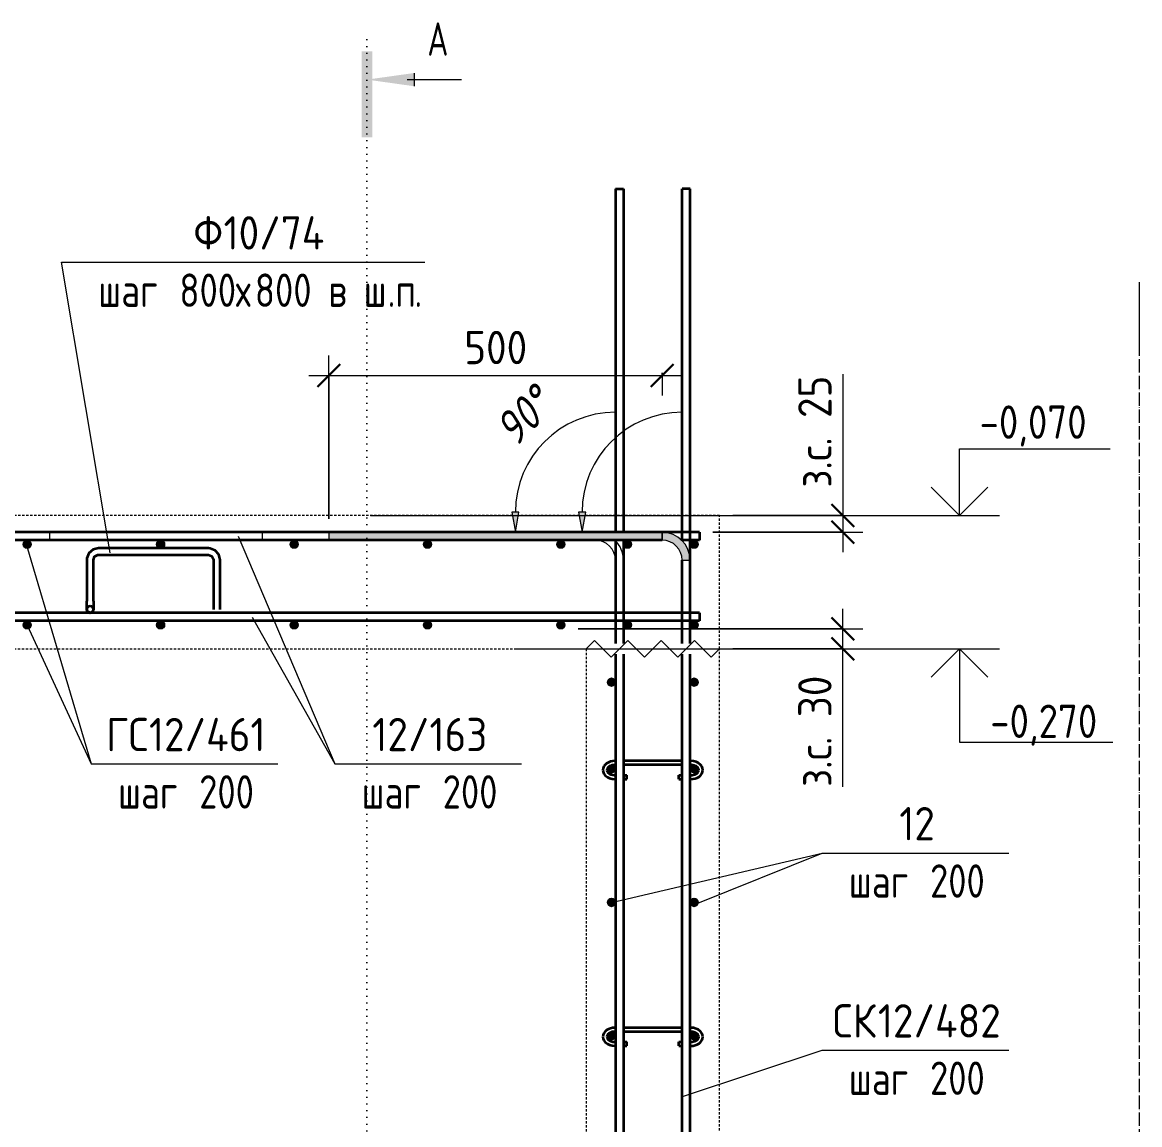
# Model space of a CAD drawing. Header units: millimetres. Extents: x 28954 to 49618, y -2651 to 78735.
# Drawn here: x 43951 to 45626, y -983 to 670 of the extents above; entities that cross this region are included whole.
import ezdxf

# ---------------------------------------------------------------- set-up
doc = ezdxf.new("R2010")
doc.units = ezdxf.units.MM
for name, pattern in [('01 Штриховая _4 мм_', [6, 3.5, -2.5]), ('02 Штрихпунктирная _20 мм_', [25, 20, -2.5, 0, -2.5]), ('04 Пунктир 10мм', [10, 0, -10])]:
    doc.linetypes.add(name, pattern=pattern)
for name, color, linetype, lineweight in [('AA_Dim', 7, 'Continuous', 9), ('AA_Dim-20', 7, 'Continuous', 9), ('AA_Oformlenie', 7, 'Continuous', 9), ('AA_Razrez', 7, 'Continuous', 9), ('AA_Vinoska', 7, 'Continuous', 9), ('AA_Visotnaya otmetka', 7, 'Continuous', 9), ('KR_Armatura', 7, 'Continuous', 20), ('KR_Armatura_Tonkie', 7, 'Continuous', 20), ('Оси', 7, 'Continuous', 9)]:
    doc.layers.add(name, color=color, linetype=linetype, lineweight=lineweight)
doc.layers.add('AF_Perekritie_Опалубка', color=7, linetype='Continuous', lineweight=60, true_color=0x006a35)
doc.layers.add('AF_Stena_Опалубка', color=7, linetype='Continuous', lineweight=20, true_color=0x0063c6)
doc.styles.add('ISOCPEUR', font='isocpeur.TTF', dxfattribs={"width": 0.7, "height": 50})
doc.styles.add('ISOCPEUR_1', font='isocpeur.TTF', dxfattribs={"width": 0.9, "height": 50})
doc.styles.add('ISOCPEUR_2', font='isocpeur.TTF', dxfattribs={"width": 0.8, "height": 50})
doc.styles.add('ISOCPEUR_4', font='isocpeur.TTF', dxfattribs={"width": 0.85, "height": 50})
doc.styles.add('ISOCPEUR_I', font='isocpeui.ttf', dxfattribs={"width": 0.85, "height": 50})
doc.dimstyles.new('00_Точн_3_знака__прозр_', dxfattribs={"dimscale": 304.8, "dimtxt": 50.137748, "dimasz": 0.111549, "dimexe": 0.098425, "dimexo": 0.065617, "dimgap": 0.006562, "dimtad": 1, "dimdec": 3, "dimrnd": 0.001, "dimdsep": 46, "dimtxsty": 'ISOCPEUR_1', "dimblk1": 'OBLIQUE', "dimblk2": 'OBLIQUE', "dimsah": 1, "dimcen": 0.09, "dimdle": 0.098425, "dimazin": 0, "dimtfac": 1, "dimtdec": 4, "dimtix": 1, "dimtmove": 0, "dimatfit": 3, "dimfxl": 1, "dimtvp": 1, "dimtolj": 1, "dimtzin": 0, "dimlwd": 18, "dimlwe": 18, "dimarcsym": 2})
doc.dimstyles.new('00_Точн_3_знака__прозр__1', dxfattribs={"dimscale": 304.8, "dimtxt": 50.137748, "dimasz": 0.111549, "dimexe": 0.098425, "dimexo": 0.065617, "dimgap": 0.006562, "dimtad": 1, "dimdec": 3, "dimrnd": 0.001, "dimdsep": 46, "dimtxsty": 'ISOCPEUR_1', "dimblk1": 'OBLIQUE', "dimblk2": 'OBLIQUE', "dimsah": 1, "dimcen": 0.09, "dimdle": 0.098425, "dimazin": 0, "dimtfac": 1, "dimtdec": 4, "dimtix": 1, "dimtmove": 1, "dimatfit": 3, "dimfxl": 1, "dimtvp": 1, "dimtolj": 1, "dimtzin": 0, "dimlwd": 18, "dimlwe": 18, "dimarcsym": 2})

# ---------------------------------------------------------------- blocks, each defined once
blk = doc.blocks.new('261_Лягушка _НесАрм_РабПлоск_ - 10 А240-3789873-Б-Б Арм')
at = {"layer": 'KR_Armatura', "lineweight": 35}
for start, end in [(90, 270), (270, 90)]:
    blk.add_arc((77081.1, -211), 5, start, end, dxfattribs=at)
at = {"layer": 'KR_Armatura_Tonkie', "lineweight": 35}
for p, q in [((77258.6, -119), (77093.6, -119)), ((77093.6, -129), (77258.6, -129)), ((77076.1, -136.5), (77076.1, -198.5)), ((77086.1, -198.5), (77086.1, -136.5)), ((77266.1, -136.5), (77266.1, -198.5)), ((77276.1, -198.5), (77276.1, -136.5))]:
    blk.add_line(p, q, dxfattribs=at)
at = {"layer": 'KR_Armatura_Tonkie', "lineweight": 35, "flags": 128}
for points in [[(77093.6, -119), (77085.6, -120.9), (77079.3, -126.3), (77076.2, -134), (77076.1, -136.5)], [(77086.1, -136.5), (77088, -131.5), (77092.7, -129.1), (77093.6, -129)], [(77276.1, -136.5), (77274.1, -128.5), (77268.7, -122.3), (77261.1, -119.2), (77258.6, -119)], [(77258.6, -129), (77263.5, -130.9), (77266, -135.6), (77266.1, -136.5)], [(77076.1, -211), (77076.1, -209.1), (77076.1, -203.9), (77076.1, -198.5)], [(77086.1, -198.5), (77086.1, -205.2), (77086.1, -209.8), (77086.1, -211)], [(77266.1, -198.5), (77266.1, -205.2), (77266.1, -209.8), (77266.1, -211)], [(77276.1, -211), (77276.1, -209.1), (77276.1, -203.9), (77276.1, -198.5)], [(77081.1, -216), (77077.2, -214.1), (77076.1, -211)], [(77086.1, -211), (77084.2, -214.9), (77081.1, -216)]]:
    blk.add_lwpolyline(points, dxfattribs=at)
blk = doc.blocks.new('079_Обозначение загиба стержня _ЭлУзла_ - Сплошные линии-3773023-Б-Б Арм')
at = {"layer": 'AA_Oformlenie'}
blk.add_hatch(color=256, dxfattribs=at).paths.add_polyline_path([(76641, -95), (76646.3, -65), (76635.7, -65)])
for p, q in [((76646.3, -65), (76635.7, -65)), ((76635.7, -65), (76641, -95)), ((76641, -95), (76646.3, -65)), ((77021, -95), (76521, -95)), ((77021, -107), (77021, -95)), ((76521, -107), (77021, -107))]:
    blk.add_line(p, q, dxfattribs=at)
for centre, radius, start, end in [((76491, -65), 150, 0.0049, 90), ((76521, -137), 42, 134.2549, 180), ((76521, -137), 30, 90, 180)]:
    blk.add_arc(centre, radius, start, end, dxfattribs=at)
blk = doc.blocks.new('079_Обозначение загиба стержня _ЭлУзла_ - Сплошные линии-3772940-Б-Б Арм')
at = {"layer": 'AA_Oformlenie'}
blk.add_hatch(color=256, dxfattribs=at).paths.add_polyline_path([(77719, -95), (77724.3, -65), (77713.7, -65)])
for p, q in [((77713.7, -65), (77719, -95)), ((77724.3, -65), (77713.7, -65)), ((77719, -95), (77724.3, -65)), ((77839, -95), (77339, -95)), ((77339, -95), (77339, -107)), ((77339, -107), (77839, -107))]:
    blk.add_line(p, q, dxfattribs=at)
for centre, radius, start, end in [((77869, -65), 150, 90, 179.9951), ((77839, -137), 30, 360, 90), ((77839, -137), 42, 360, 45.7451)]:
    blk.add_arc(centre, radius, start, end, dxfattribs=at)
blk = doc.blocks.new('079_Обозначение загиба стержня _ЭлУзла_ - Сплошные линии-3772954-Б-Б Арм')
at = {"layer": 'AA_Oformlenie'}
for points in [[(77819, -95), (77824.3, -65), (77813.7, -65)], [(77939, -107), (77939, -95), (77439, -95), (77439, -107)], [(77981, -137), (77979.6, -126.1), (77975.4, -116), (77968.7, -107.3), (77960, -100.6), (77949.9, -96.4), (77939, -95), (77939, -107), (77946.8, -108), (77954, -111), (77960.2, -115.8), (77965, -122), (77968, -129.2), (77969, -137)]]:
    blk.add_hatch(color=256, dxfattribs=at).paths.add_polyline_path(points)
for p, q in [((77813.7, -65), (77819, -95)), ((77824.3, -65), (77813.7, -65)), ((77819, -95), (77824.3, -65)), ((77939, -95), (77439, -95)), ((77439, -95), (77439, -107)), ((77439, -95), (77439, -107)), ((77939, -95), (77439, -95)), ((77939, -95), (77939, -107)), ((77939, -107), (77939, -95)), ((77439, -107), (77939, -107)), ((77439, -107), (77939, -107)), ((77969, -137), (77981, -137))]:
    blk.add_line(p, q, dxfattribs=at)
for centre, radius, start, end in [((77969, -65), 150, 90, 179.9951), ((77939, -137), 42, 360, 90), ((77939, -137), 42, 360, 90), ((77939, -137), 30, 360, 90), ((77939, -137), 30, 360, 90)]:
    blk.add_arc(centre, radius, start, end, dxfattribs=at)
blk = doc.blocks.new('Последовательность узлов - 3мм масшт20 маскировка-904226-Б-Б Арм')
at = {"layer": 'AA_Oformlenie'}
for p, q in [((76335, -270), (76347.5, -257.5)), ((76372.5, -282.5), (76347.5, -257.5)), ((76385, -270), (76397.5, -257.5)), ((76422.5, -282.5), (76397.5, -257.5)), ((76435, -270), (76447.5, -257.5)), ((76472.5, -282.5), (76447.5, -257.5)), ((76485, -270), (76497.5, -257.5)), ((76522.5, -282.5), (76497.5, -257.5)), ((76385, -270), (76372.5, -282.5)), ((76435, -270), (76422.5, -282.5)), ((76485, -270), (76472.5, -282.5)), ((76535, -270), (76522.5, -282.5))]:
    blk.add_line(p, q, dxfattribs=at)
blk = doc.blocks.new('Разрез - Номер узла_ сзади-394133-Б-Б Арм')
at = {"layer": 'AA_Razrez'}
for points in [[(77488.3, 497.1), (77504.2, 497.1), (77504.2, 626.2), (77488.3, 626.2)], [(77567, 573.8), (77567, 593.6), (77496.4, 583.7)]]:
    blk.add_hatch(color=256, dxfattribs=at).paths.add_polyline_path(points)
for p, q in [((77567, 593.6), (77567, 573.8)), ((77556.4, 583.7), (77638.3, 583.7))]:
    blk.add_line(p, q, dxfattribs=at)
blk = doc.blocks.new('Высотные отметки - Стрелка вниз высокая-400290-Б-Б Арм')
at = {"layer": 'AA_Vinoska'}
for p, q in [((78324.9, -2000), (78444.9, -2000)), ((78384.9, -2000), (78342.5, -2042.4)), ((78384.9, -2000), (78384.9, -2140)), ((78384.9, -2000), (78427.3, -2042.4)), ((78384.9, -2140), (78614.9, -2140))]:
    blk.add_line(p, q, dxfattribs=at)
blk = doc.blocks.new('Высотные отметки - Стрелка вверх-400292-Б-Б Арм')
at = {"layer": 'AA_Vinoska'}
for p, q in [((78384.9, -1600), (78610.9, -1600)), ((78384.9, -1700), (78384.9, -1600)), ((78384.9, -1700), (78342.5, -1657.6)), ((78384.9, -1700), (78427.3, -1657.6)), ((78324.9, -1700), (78444.9, -1700))]:
    blk.add_line(p, q, dxfattribs=at)
blk = doc.blocks.new('DIMBLOCK97-Б-Б Арм')
at = {"layer": 'AA_Dim-20', "color": 30, "lineweight": 18, "true_color": 0xff8000, "transparency": 16777216}
for p, q in [((45181.1, -300), (45181.1, -210)), ((44784, -240), (45211.1, -240)), ((45181.1, -240), (44784, -240)), ((45181.1, -286.6), (45181.1, -255)), ((45016, -270), (45211.1, -270)), ((45181.1, -270), (45016, -270)), ((45181.1, -476.9), (45181.1, -286.6))]:
    blk.add_line(p, q, dxfattribs=at)
at = {"layer": 'AA_Dim-20', "color": 30, "lineweight": 30, "true_color": 0xff8000, "transparency": 16777216}
for p, q in [((45181.1, -240), (45164.1, -223)), ((45181.1, -240), (45198.1, -257)), ((45181.1, -270), (45164.1, -253)), ((45181.1, -270), (45198.1, -287))]:
    blk.add_line(p, q, dxfattribs=at)
at = {"layer": 'AA_Dim-20', "color": 0, "lineweight": 18, "transparency": 16777216, "insert": (45114, -476.9), "char_height": 50, "width": 204.335, "attachment_point": 1, "rotation": 90, "line_spacing_factor": 1.135194, "style": 'ISOCPEUR_1'}
blk.add_mtext('з.с. 30', dxfattribs=at)
blk = doc.blocks.new('_Oblique')
at = {"color": 0, "linetype": 'ByBlock', "lineweight": -2}
blk.add_line((-0.5, -0.5), (0.5, 0.5), dxfattribs=at)
blk = doc.blocks.new('DIMBLOCK98-Б-Б Арм')
at = {"layer": 'AA_Dim-20', "color": 30, "lineweight": 18, "true_color": 0xff8000, "transparency": 16777216}
for p, q in [((45181.1, 142.1), (45181.1, -48.1)), ((45181.1, -40), (45181.1, -125)), ((45181.1, -48.1), (45181.1, -82.5)), ((45016, -70), (45211.1, -70)), ((45181.1, -70), (45016, -70)), ((44986, -95), (45211.1, -95)), ((45181.1, -95), (44986, -95))]:
    blk.add_line(p, q, dxfattribs=at)
at = {"layer": 'AA_Dim-20', "color": 30, "lineweight": 30, "true_color": 0xff8000, "transparency": 16777216}
for p, q in [((45181.1, -70), (45164.1, -53)), ((45181.1, -95), (45164.1, -78)), ((45181.1, -70), (45198.1, -87)), ((45181.1, -95), (45198.1, -112))]:
    blk.add_line(p, q, dxfattribs=at)
at = {"layer": 'AA_Dim-20', "color": 0, "lineweight": 18, "transparency": 16777216, "insert": (45114, -28.1), "char_height": 50, "width": 204.335, "attachment_point": 1, "rotation": 90, "line_spacing_factor": 1.135194, "style": 'ISOCPEUR_1'}
blk.add_mtext('з.с. 25', dxfattribs=at)
blk = doc.blocks.new('DIMBLOCK100-Б-Б Арм')
at = {"layer": 'AA_Dim-20', "color": 30, "lineweight": 18, "true_color": 0xff8000, "transparency": 16777216}
for p, q in [((44410, -75), (44410, 169.9)), ((44380, 139.9), (44940, 139.9)), ((44410, 139.9), (44410, -75)), ((44910, 143.9), (44910, 109.9)), ((44910, 139.9), (44910, 143.9))]:
    blk.add_line(p, q, dxfattribs=at)
at = {"layer": 'AA_Dim-20', "color": 30, "lineweight": 30, "true_color": 0xff8000, "transparency": 16777216}
for p, q in [((44410, 139.9), (44427, 156.9)), ((44910, 139.9), (44927, 156.9)), ((44410, 139.9), (44393, 122.9)), ((44910, 139.9), (44893, 122.9))]:
    blk.add_line(p, q, dxfattribs=at)
at = {"layer": 'AA_Dim-20', "color": 0, "lineweight": 18, "transparency": 16777216, "insert": (44613.2, 207), "char_height": 50, "width": 112.384, "attachment_point": 1, "line_spacing_factor": 1.135194, "style": 'ISOCPEUR_1'}
blk.add_mtext('500', dxfattribs=at)
blk = doc.blocks.new('042_М_Арматуры - Диам длина поз _ Шаг-2260295-Б-Б Арм')
at = {"layer": 'AA_Vinoska'}
blk.add_line((78178.8, -871.7), (78458.8, -871.7), dxfattribs=at)
blk = doc.blocks.new('042_М_Арматуры - Диам длина поз _ Комментарий-2260297-Б-Б Арм')
at = {"layer": 'AA_Vinoska'}
blk.add_line((76659.7, -2319.6), (76939.7, -2319.6), dxfattribs=at)
blk = doc.blocks.new('042_М_Арматуры - Диам длина поз _ Комментарий полка 25-3827468-Б-Б Арм')
at = {"layer": 'AA_Vinoska'}
blk.add_line((77514.3, -2226.2), (78014.3, -2226.2), dxfattribs=at)

msp = doc.modelspace()

# ---------------------------------------------------------------- hatches: boundary and pattern name
at = {"layer": 'KR_Armatura'}
h = msp.add_hatch(color=256, dxfattribs=at)
edge = h.paths.add_edge_path()
edge.add_arc((43957.9786, -113), 6, 0, 360)
for points in [[(43954.9786, -118.1962), (43960.9786, -118.1962), (43963.9786, -113), (43960.9786, -107.8038), (43954.9786, -107.8038), (43951.9786, -113)], [(44154.9786, -118.1962), (44160.9786, -118.1962), (44163.9786, -113), (44160.9786, -107.8038), (44154.9786, -107.8038), (44151.9786, -113)], [(44354.9786, -118.1962), (44360.9786, -118.1962), (44363.9786, -113), (44360.9786, -107.8038), (44354.9786, -107.8038), (44351.9786, -113)], [(44554.9786, -118.1962), (44560.9786, -118.1962), (44563.9786, -113), (44560.9786, -107.8038), (44554.9786, -107.8038), (44551.9786, -113)], [(44754.9786, -118.1962), (44760.9786, -118.1962), (44763.9786, -113), (44760.9786, -107.8038), (44754.9786, -107.8038), (44751.9786, -113)], [(44854.991, -118.1962), (44860.991, -118.1962), (44863.991, -113), (44860.991, -107.8038), (44854.991, -107.8038), (44851.991, -113)], [(44954.991, -118.1962), (44960.991, -118.1962), (44963.991, -113), (44960.991, -107.8038), (44954.991, -107.8038), (44951.991, -113)], [(43954.9786, -239.1962), (43960.9786, -239.1962), (43963.9786, -234), (43960.9786, -228.8038), (43954.9786, -228.8038), (43951.9786, -234)], [(44154.9786, -239.1962), (44160.9786, -239.1962), (44163.9786, -234), (44160.9786, -228.8038), (44154.9786, -228.8038), (44151.9786, -234)], [(44354.9786, -239.1962), (44360.9786, -239.1962), (44363.9786, -234), (44360.9786, -228.8038), (44354.9786, -228.8038), (44351.9786, -234)], [(44554.9786, -239.1962), (44560.9786, -239.1962), (44563.9786, -234), (44560.9786, -228.8038), (44554.9786, -228.8038), (44551.9786, -234)], [(44754.9786, -239.1962), (44760.9786, -239.1962), (44763.9786, -234), (44760.9786, -228.8038), (44754.9786, -228.8038), (44751.9786, -234)], [(44854.991, -239.1962), (44860.991, -239.1962), (44863.991, -234), (44860.991, -228.8038), (44854.991, -228.8038), (44851.991, -234)], [(44954.991, -239.1962), (44960.991, -239.1962), (44963.991, -234), (44960.991, -228.8038), (44954.991, -228.8038), (44951.991, -234)]]:
    msp.add_hatch(color=256, dxfattribs=at).paths.add_polyline_path(points)
h = msp.add_hatch(color=256, dxfattribs=at)
edge = h.paths.add_edge_path()
edge.add_arc((44157.9786, -113), 6, 0, 360)
h = msp.add_hatch(color=256, dxfattribs=at)
edge = h.paths.add_edge_path()
edge.add_arc((44357.9786, -113), 6, 0, 360)
h = msp.add_hatch(color=256, dxfattribs=at)
edge = h.paths.add_edge_path()
edge.add_arc((44557.9786, -113), 6, 0, 360)
h = msp.add_hatch(color=256, dxfattribs=at)
edge = h.paths.add_edge_path()
edge.add_arc((44757.9786, -113), 6, 0, 360)
h = msp.add_hatch(color=256, dxfattribs=at)
edge = h.paths.add_edge_path()
edge.add_arc((44857.991, -113), 6, 0, 360)
h = msp.add_hatch(color=256, dxfattribs=at)
edge = h.paths.add_edge_path()
edge.add_arc((44957.991, -113), 6, 0, 360)
h = msp.add_hatch(color=256, dxfattribs=at)
edge = h.paths.add_edge_path()
edge.add_arc((43957.9786, -234), 6, 0, 360)
h = msp.add_hatch(color=256, dxfattribs=at)
edge = h.paths.add_edge_path()
edge.add_arc((44157.9786, -234), 6, 0, 360)
h = msp.add_hatch(color=256, dxfattribs=at)
edge = h.paths.add_edge_path()
edge.add_arc((44357.9786, -234), 6, 0, 360)
h = msp.add_hatch(color=256, dxfattribs=at)
edge = h.paths.add_edge_path()
edge.add_arc((44557.9786, -234), 6, 0, 360)
h = msp.add_hatch(color=256, dxfattribs=at)
edge = h.paths.add_edge_path()
edge.add_arc((44757.9786, -234), 6, 0, 360)
h = msp.add_hatch(color=256, dxfattribs=at)
edge = h.paths.add_edge_path()
edge.add_arc((44857.991, -234), 6, 0, 360)
h = msp.add_hatch(color=256, dxfattribs=at)
edge = h.paths.add_edge_path()
edge.add_arc((44957.991, -234), 6, 0, 360)
at = {"layer": 'KR_Armatura', "lineweight": 9}
h = msp.add_hatch(color=256, dxfattribs=at)
edge = h.paths.add_edge_path()
edge.add_arc((44833.991, -320), 6, 0, 360)
for points in [[(44833.991, -326), (44839.1872, -323), (44839.1872, -317), (44833.991, -314), (44828.7948, -317), (44828.7948, -323)], [(44957.991, -326), (44963.1872, -323), (44963.1872, -317), (44957.991, -314), (44952.7948, -317), (44952.7948, -323)], [(44833.991, -456), (44839.1872, -453), (44839.1872, -447), (44833.991, -444), (44828.7948, -447), (44828.7948, -453)], [(44957.991, -456), (44963.1872, -453), (44963.1872, -447), (44957.991, -444), (44952.7948, -447), (44952.7948, -453)], [(44833.991, -656), (44839.1872, -653), (44839.1872, -647), (44833.991, -644), (44828.7948, -647), (44828.7948, -653)], [(44957.991, -656), (44963.1872, -653), (44963.1872, -647), (44957.991, -644), (44952.7948, -647), (44952.7948, -653)], [(44833.991, -856), (44839.1872, -853), (44839.1872, -847), (44833.991, -844), (44828.7948, -847), (44828.7948, -853)], [(44957.991, -856), (44963.1872, -853), (44963.1872, -847), (44957.991, -844), (44952.7948, -847), (44952.7948, -853)]]:
    msp.add_hatch(color=256, dxfattribs=at).paths.add_polyline_path(points)
h = msp.add_hatch(color=256, dxfattribs=at)
edge = h.paths.add_edge_path()
edge.add_arc((44957.991, -320), 6, 0, 360)
h = msp.add_hatch(color=256, dxfattribs=at)
edge = h.paths.add_edge_path()
edge.add_arc((44833.991, -450), 6, 0, 360)
h = msp.add_hatch(color=256, dxfattribs=at)
edge = h.paths.add_edge_path()
edge.add_arc((44957.991, -450), 6, 0, 360)
h = msp.add_hatch(color=256, dxfattribs=at)
edge = h.paths.add_edge_path()
edge.add_arc((44833.991, -650), 6, 0, 360)
h = msp.add_hatch(color=256, dxfattribs=at)
edge = h.paths.add_edge_path()
edge.add_arc((44957.991, -650), 6, 0, 360)
h = msp.add_hatch(color=256, dxfattribs=at)
edge = h.paths.add_edge_path()
edge.add_arc((44833.991, -850), 6, 0, 360)
h = msp.add_hatch(color=256, dxfattribs=at)
edge = h.paths.add_edge_path()
edge.add_arc((44957.991, -850), 6, 0, 360)

# ---------------------------------------------------------------- linework, layer by layer
at = {"layer": 'AA_Razrez', "color": 7, "linetype": '04 Пунктир 10мм', "true_color": 0xffffff}
msp.add_line((44467.3456, 643.6944), (44467.3456, -2545.5184), dxfattribs=at)
at = {"layer": 'AA_Vinoska'}
for p, q in [((44009.1122, 309.885), (44053.9524, 309.885)), ((44082.0274, -125.7743), (44009.1122, 309.885)), ((43956.985, -114.1689), (44053.9984, -442.3812)), ((44274.1089, -101), (44419.0913, -442.3812)), ((44295.1082, -222.4203), (44419.0913, -442.3812)), ((43957.8729, -234.5898), (44053.9524, -442.3812)), ((44053.9984, -442.3812), (44053.9524, -442.3812)), ((44833.991, -650), (45149.8311, -576.0463)), ((44963.3627, -651.294), (45149.8311, -576.0463)), ((44942.2187, -940.6447), (45149.8311, -871.6867))]:
    msp.add_line(p, q, dxfattribs=at)
at = {"layer": 'AA_Visotnaya otmetka', "color": 92, "true_color": 0x00cc00}
for p, q in [((44472.7948, -70), (44915.7846, -70)), ((44915.7846, -70), (45355.8979, -70))]:
    msp.add_line(p, q, dxfattribs=at)
at = {"layer": 'AA_Visotnaya otmetka'}
for p, q in [((44692.1068, -270), (45103.4546, -270)), ((45103.4546, -270), (45355.8979, -270))]:
    msp.add_line(p, q, dxfattribs=at)
at = {"layer": 'AF_Perekritie_Опалубка', "linetype": '01 Штриховая _4 мм_', "lineweight": 20}
for p, q in [((44685.5828, -70), (43616.3992, -70)), ((44785.5828, -70), (44694.3992, -70)), ((44995.991, -70), (44794.3992, -70)), ((44995.991, -270), (44995.991, -70)), ((43505.991, -270), (44795.991, -270))]:
    msp.add_line(p, q, dxfattribs=at)
at = {"layer": 'AF_Stena_Опалубка', "linetype": '01 Штриховая _4 мм_'}
for p, q in [((44795.991, -270), (44795.991, -1700)), ((44995.991, -1700), (44995.991, -270))]:
    msp.add_line(p, q, dxfattribs=at)
at = {"layer": 'KR_Armatura'}
for p, q in [((43954.9786, -107.8038), (43951.9786, -113)), ((43951.9786, -113), (43954.9786, -118.1962)), ((43960.9786, -107.8038), (43954.9786, -107.8038)), ((43963.9786, -113), (43960.9786, -107.8038)), ((43960.9786, -118.1962), (43963.9786, -113)), ((44154.9786, -107.8038), (44151.9786, -113)), ((44151.9786, -113), (44154.9786, -118.1962)), ((44160.9786, -107.8038), (44154.9786, -107.8038)), ((44163.9786, -113), (44160.9786, -107.8038)), ((44160.9786, -118.1962), (44163.9786, -113)), ((44354.9786, -107.8038), (44351.9786, -113)), ((44351.9786, -113), (44354.9786, -118.1962)), ((44360.9786, -107.8038), (44354.9786, -107.8038)), ((44363.9786, -113), (44360.9786, -107.8038)), ((44360.9786, -118.1962), (44363.9786, -113)), ((44554.9786, -107.8038), (44551.9786, -113)), ((44551.9786, -113), (44554.9786, -118.1962)), ((44560.9786, -107.8038), (44554.9786, -107.8038)), ((44563.9786, -113), (44560.9786, -107.8038)), ((44560.9786, -118.1962), (44563.9786, -113)), ((44754.9786, -107.8038), (44751.9786, -113)), ((44751.9786, -113), (44754.9786, -118.1962)), ((44760.9786, -107.8038), (44754.9786, -107.8038)), ((44763.9786, -113), (44760.9786, -107.8038)), ((44760.9786, -118.1962), (44763.9786, -113)), ((44854.991, -107.8038), (44851.991, -113)), ((44851.991, -113), (44854.991, -118.1962)), ((44860.991, -107.8038), (44854.991, -107.8038)), ((44863.991, -113), (44860.991, -107.8038)), ((44860.991, -118.1962), (44863.991, -113)), ((44954.991, -107.8038), (44951.991, -113)), ((44951.991, -113), (44954.991, -118.1962)), ((44960.991, -107.8038), (44954.991, -107.8038)), ((44963.991, -113), (44960.991, -107.8038)), ((44960.991, -118.1962), (44963.991, -113)), ((43954.9786, -118.1962), (43960.9786, -118.1962)), ((44154.9786, -118.1962), (44160.9786, -118.1962)), ((44354.9786, -118.1962), (44360.9786, -118.1962)), ((44554.9786, -118.1962), (44560.9786, -118.1962)), ((44754.9786, -118.1962), (44760.9786, -118.1962)), ((44854.991, -118.1962), (44860.991, -118.1962)), ((44954.991, -118.1962), (44960.991, -118.1962)), ((43954.9786, -228.8038), (43951.9786, -234)), ((43951.9786, -234), (43954.9786, -239.1962)), ((43960.9786, -228.8038), (43954.9786, -228.8038)), ((43963.9786, -234), (43960.9786, -228.8038)), ((43960.9786, -239.1962), (43963.9786, -234)), ((44154.9786, -228.8038), (44151.9786, -234)), ((44151.9786, -234), (44154.9786, -239.1962)), ((44160.9786, -228.8038), (44154.9786, -228.8038)), ((44163.9786, -234), (44160.9786, -228.8038)), ((44160.9786, -239.1962), (44163.9786, -234)), ((44354.9786, -228.8038), (44351.9786, -234)), ((44351.9786, -234), (44354.9786, -239.1962)), ((44360.9786, -228.8038), (44354.9786, -228.8038)), ((44363.9786, -234), (44360.9786, -228.8038)), ((44360.9786, -239.1962), (44363.9786, -234)), ((44554.9786, -228.8038), (44551.9786, -234)), ((44551.9786, -234), (44554.9786, -239.1962)), ((44560.9786, -228.8038), (44554.9786, -228.8038)), ((44563.9786, -234), (44560.9786, -228.8038)), ((44560.9786, -239.1962), (44563.9786, -234)), ((44754.9786, -228.8038), (44751.9786, -234)), ((44751.9786, -234), (44754.9786, -239.1962)), ((44760.9786, -228.8038), (44754.9786, -228.8038)), ((44763.9786, -234), (44760.9786, -228.8038)), ((44760.9786, -239.1962), (44763.9786, -234)), ((44854.991, -228.8038), (44851.991, -234)), ((44851.991, -234), (44854.991, -239.1962)), ((44860.991, -228.8038), (44854.991, -228.8038)), ((44863.991, -234), (44860.991, -228.8038)), ((44860.991, -239.1962), (44863.991, -234)), ((44954.991, -228.8038), (44951.991, -234)), ((44951.991, -234), (44954.991, -239.1962)), ((44960.991, -228.8038), (44954.991, -228.8038)), ((44963.991, -234), (44960.991, -228.8038)), ((44960.991, -239.1962), (44963.991, -234)), ((43954.9786, -239.1962), (43960.9786, -239.1962)), ((44154.9786, -239.1962), (44160.9786, -239.1962)), ((44354.9786, -239.1962), (44360.9786, -239.1962)), ((44554.9786, -239.1962), (44560.9786, -239.1962)), ((44754.9786, -239.1962), (44760.9786, -239.1962)), ((44854.991, -239.1962), (44860.991, -239.1962)), ((44954.991, -239.1962), (44960.991, -239.1962))]:
    msp.add_line(p, q, dxfattribs=at)
at = {"layer": 'KR_Armatura', "lineweight": 9}
for p, q in [((44833.991, -314), (44828.7948, -317)), ((44828.7948, -317), (44828.7948, -323)), ((44839.1872, -317), (44833.991, -314)), ((44839.1872, -323), (44839.1872, -317)), ((44957.991, -314), (44952.7948, -317)), ((44952.7948, -317), (44952.7948, -323)), ((44963.1872, -317), (44957.991, -314)), ((44963.1872, -323), (44963.1872, -317)), ((44828.7948, -323), (44833.991, -326)), ((44833.991, -326), (44839.1872, -323)), ((44952.7948, -323), (44957.991, -326)), ((44957.991, -326), (44963.1872, -323)), ((44833.991, -444), (44828.7948, -447)), ((44828.7948, -447), (44828.7948, -453)), ((44839.1872, -447), (44833.991, -444)), ((44839.1872, -453), (44839.1872, -447)), ((44957.991, -444), (44952.7948, -447)), ((44952.7948, -447), (44952.7948, -453)), ((44963.1872, -447), (44957.991, -444)), ((44963.1872, -453), (44963.1872, -447)), ((44828.7948, -453), (44833.991, -456)), ((44833.991, -456), (44839.1872, -453)), ((44952.7948, -453), (44957.991, -456)), ((44957.991, -456), (44963.1872, -453)), ((44833.991, -644), (44828.7948, -647)), ((44828.7948, -647), (44828.7948, -653)), ((44828.7948, -653), (44833.991, -656)), ((44839.1872, -647), (44833.991, -644)), ((44833.991, -656), (44839.1872, -653)), ((44839.1872, -653), (44839.1872, -647)), ((44957.991, -644), (44952.7948, -647)), ((44952.7948, -647), (44952.7948, -653)), ((44952.7948, -653), (44957.991, -656)), ((44963.1872, -647), (44957.991, -644)), ((44957.991, -656), (44963.1872, -653)), ((44963.1872, -653), (44963.1872, -647)), ((44833.991, -844), (44828.7948, -847)), ((44828.7948, -847), (44828.7948, -853)), ((44828.7948, -853), (44833.991, -856)), ((44839.1872, -847), (44833.991, -844)), ((44833.991, -856), (44839.1872, -853)), ((44839.1872, -853), (44839.1872, -847)), ((44957.991, -844), (44952.7948, -847)), ((44952.7948, -847), (44952.7948, -853)), ((44952.7948, -853), (44957.991, -856)), ((44963.1872, -847), (44957.991, -844)), ((44957.991, -856), (44963.1872, -853)), ((44963.1872, -853), (44963.1872, -847))]:
    msp.add_line(p, q, dxfattribs=at)
at = {"layer": 'KR_Armatura'}
for centre in [(43957.9786, -113), (44157.9786, -113), (44357.9786, -113), (44557.9786, -113), (44757.9786, -113), (44857.991, -113), (44957.991, -113), (43957.9786, -234), (44157.9786, -234), (44357.9786, -234), (44557.9786, -234), (44757.9786, -234), (44857.991, -234), (44957.991, -234)]:
    msp.add_circle(centre, 6, dxfattribs=at)
at = {"layer": 'KR_Armatura', "lineweight": 9}
for centre in [(44833.991, -320), (44957.991, -320), (44833.991, -450), (44957.991, -450), (44833.991, -650), (44957.991, -650), (44833.991, -850), (44957.991, -850)]:
    msp.add_circle(centre, 6, dxfattribs=at)
at = {"layer": 'KR_Armatura_Tonkie', "lineweight": 35}
for p, q in [((44839.991, 420), (44839.991, -95)), ((44839.991, 420), (44851.991, 420)), ((44851.991, 420), (44851.991, -95)), ((44951.991, 420), (44939.991, 420)), ((44939.991, -107.6945), (44939.991, 420)), ((44951.991, -262), (44951.991, 420)), ((44965.991, -95), (43335.991, -95)), ((44965.991, -95), (44965.991, -107)), ((44909.991, -107), (43391.991, -107)), ((44839.991, -107), (44839.991, -262)), ((44851.991, -107), (44851.991, -262)), ((44965.991, -107), (44939.2965, -107)), ((44939.991, -262), (44939.991, -137)), ((44965.991, -216), (43335.991, -216)), ((44965.991, -216), (44965.991, -228)), ((44965.991, -228), (43335.991, -228)), ((44839.991, -278), (44839.991, -1692)), ((44851.991, -278), (44851.991, -1692)), ((44939.991, -1692), (44939.991, -278)), ((44951.991, -1692), (44951.991, -278)), ((44821.3913, -448.725), (44820.991, -451.6066)), ((44820.991, -451.6066), (44821.3913, -454.4882)), ((44822.5442, -446.0313), (44821.3913, -448.725)), ((44824.3385, -443.6534), (44822.5442, -446.0313)), ((44826.6523, -441.6571), (44824.3385, -443.6534)), ((44829.3759, -440.0751), (44826.6523, -441.6571)), ((44827.3562, -450.3353), (44826.991, -451.6066)), ((44826.991, -451.6066), (44827.7214, -454.1492)), ((44827.7214, -449.064), (44827.3562, -450.3353)), ((44828.6994, -447.7743), (44827.7214, -449.064)), ((44830.1164, -446.5561), (44828.6994, -447.7743)), ((44832.4075, -438.9283), (44829.3759, -440.0751)), ((44830.9809, -446.0023), (44830.1164, -446.5561)), ((44832.9807, -445.0587), (44830.9809, -446.0023)), ((44835.6468, -438.233), (44832.4075, -438.9283)), ((44835.2659, -444.39), (44832.9807, -445.0587)), ((44837.103, -444.0984), (44835.2659, -444.39)), ((44838.991, -438), (44835.6468, -438.233)), ((44838.991, -444), (44837.103, -444.0984)), ((44839.991, -438), (44838.991, -438)), ((44839.991, -444), (44838.991, -444)), ((44939.991, -438), (44851.991, -438)), ((44939.991, -444), (44851.991, -444)), ((44952.991, -438), (44951.991, -438)), ((44952.991, -444), (44951.991, -444)), ((44953.2011, -438.0009), (44952.991, -438)), ((44953.6229, -444.011), (44952.991, -444)), ((44957.1589, -438.3638), (44953.2011, -438.0009)), ((44956.1125, -444.2719), (44953.6229, -444.011)), ((44959.0013, -445.0587), (44956.1125, -444.2719)), ((44961.1226, -439.4462), (44957.1589, -438.3638)), ((44961.0011, -446.0023), (44959.0013, -445.0587)), ((44963.2826, -447.7743), (44961.0011, -446.0023)), ((44964.0127, -440.8128), (44961.1226, -439.4462)), ((44964.2606, -449.064), (44963.2826, -447.7743)), ((44967.6435, -443.6534), (44964.0127, -440.8128)), ((44964.991, -451.6066), (44964.2606, -449.064)), ((44964.6258, -452.8779), (44964.991, -451.6066)), ((44969.4378, -446.0313), (44967.6435, -443.6534)), ((44970.5907, -448.725), (44969.4378, -446.0313)), ((44970.991, -451.6066), (44970.5907, -448.725)), ((44970.5907, -454.4882), (44970.991, -451.6066)), ((44821.3913, -454.4882), (44822.5442, -457.1819)), ((44822.5442, -457.1819), (44824.3385, -459.5598)), ((44824.3385, -459.5598), (44827.9693, -462.4004)), ((44827.7214, -454.1492), (44828.6994, -455.4389)), ((44827.9693, -462.4004), (44830.8594, -463.767)), ((44828.6994, -455.4389), (44830.9809, -457.2109)), ((44830.8594, -463.767), (44834.8231, -464.8494)), ((44830.9809, -457.2109), (44832.9807, -458.1545)), ((44832.9807, -458.1545), (44835.8695, -458.9413)), ((44834.8231, -464.8494), (44838.7809, -465.2123)), ((44835.8695, -458.9413), (44838.3591, -459.2022)), ((44838.3591, -459.2022), (44838.991, -459.2132)), ((44838.7809, -465.2123), (44838.991, -465.2132)), ((44838.991, -459.2132), (44839.991, -459.2132)), ((44838.991, -465.2132), (44839.991, -465.2132)), ((44851.991, -459.2132), (44856.991, -459.2132)), ((44851.991, -465.2132), (44856.991, -465.2132)), ((44856.991, -465.2132), (44856.991, -459.2132)), ((44934.991, -459.2132), (44939.991, -459.2132)), ((44934.991, -465.2132), (44934.991, -459.2132)), ((44934.991, -465.2132), (44939.991, -465.2132)), ((44951.991, -459.2132), (44952.991, -459.2132)), ((44951.991, -465.2132), (44952.991, -465.2132)), ((44952.991, -459.2132), (44954.879, -459.1148)), ((44952.991, -465.2132), (44956.3352, -464.9802)), ((44954.879, -459.1148), (44956.7161, -458.8232)), ((44956.3352, -464.9802), (44959.5745, -464.2849)), ((44956.7161, -458.8232), (44959.0013, -458.1545)), ((44959.0013, -458.1545), (44961.0011, -457.2109)), ((44959.5745, -464.2849), (44962.6061, -463.1382)), ((44961.0011, -457.2109), (44961.8656, -456.6571)), ((44961.8656, -456.6571), (44963.2826, -455.4389)), ((44962.6061, -463.1382), (44965.3297, -461.5561)), ((44963.2826, -455.4389), (44964.2606, -454.1492)), ((44964.2606, -454.1492), (44964.6258, -452.8779)), ((44965.3297, -461.5561), (44967.6435, -459.5598)), ((44967.6435, -459.5598), (44969.4378, -457.1819)), ((44969.4378, -457.1819), (44970.5907, -454.4882)), ((44821.3913, -848.725), (44820.991, -851.6066)), ((44820.991, -851.6066), (44821.3913, -854.4882)), ((44822.5442, -846.0313), (44821.3913, -848.725)), ((44824.3385, -843.6534), (44822.5442, -846.0313)), ((44826.6523, -841.6571), (44824.3385, -843.6534)), ((44829.3759, -840.0751), (44826.6523, -841.6571)), ((44827.7214, -849.064), (44826.991, -851.6066)), ((44826.991, -851.6066), (44827.3562, -852.8779)), ((44827.3562, -852.8779), (44827.7214, -854.1492)), ((44828.6994, -847.7743), (44827.7214, -849.064)), ((44827.7214, -854.1492), (44828.6994, -855.4389)), ((44830.1164, -846.5561), (44828.6994, -847.7743)), ((44832.4075, -838.9283), (44829.3759, -840.0751)), ((44830.9809, -846.0023), (44830.1164, -846.5561)), ((44832.9807, -845.0587), (44830.9809, -846.0023)), ((44835.6468, -838.233), (44832.4075, -838.9283)), ((44835.2659, -844.39), (44832.9807, -845.0587)), ((44837.103, -844.0984), (44835.2659, -844.39)), ((44838.991, -838), (44835.6468, -838.233)), ((44838.991, -844), (44837.103, -844.0984)), ((44839.991, -838), (44838.991, -838)), ((44839.991, -844), (44838.991, -844)), ((44939.991, -838), (44851.991, -838)), ((44939.991, -844), (44851.991, -844)), ((44952.991, -838), (44951.991, -838)), ((44952.991, -844), (44951.991, -844)), ((44953.2011, -838.0009), (44952.991, -838)), ((44953.6229, -844.011), (44952.991, -844)), ((44957.1589, -838.3638), (44953.2011, -838.0009)), ((44956.1125, -844.2719), (44953.6229, -844.011)), ((44959.0013, -845.0587), (44956.1125, -844.2719)), ((44961.1226, -839.4462), (44957.1589, -838.3638)), ((44961.0011, -846.0023), (44959.0013, -845.0587)), ((44963.2826, -847.7743), (44961.0011, -846.0023)), ((44964.0127, -840.8128), (44961.1226, -839.4462)), ((44964.2606, -849.064), (44963.2826, -847.7743)), ((44963.2826, -855.4389), (44964.2606, -854.1492)), ((44967.6435, -843.6534), (44964.0127, -840.8128)), ((44964.6258, -850.3353), (44964.2606, -849.064)), ((44964.2606, -854.1492), (44964.991, -851.6066)), ((44964.991, -851.6066), (44964.6258, -850.3353)), ((44969.4378, -846.0313), (44967.6435, -843.6534)), ((44970.5907, -848.725), (44969.4378, -846.0313)), ((44970.991, -851.6066), (44970.5907, -848.725)), ((44970.5907, -854.4882), (44970.991, -851.6066)), ((44821.3913, -854.4882), (44822.5442, -857.1819)), ((44822.5442, -857.1819), (44824.3385, -859.5598)), ((44824.3385, -859.5598), (44827.9693, -862.4004)), ((44827.9693, -862.4004), (44830.8594, -863.767)), ((44828.6994, -855.4389), (44830.9809, -857.2109)), ((44830.8594, -863.767), (44834.8231, -864.8494)), ((44830.9809, -857.2109), (44832.9807, -858.1545)), ((44832.9807, -858.1545), (44835.8695, -858.9413)), ((44834.8231, -864.8494), (44838.7809, -865.2123)), ((44835.8695, -858.9413), (44838.3591, -859.2022)), ((44838.3591, -859.2022), (44838.991, -859.2132)), ((44838.7809, -865.2123), (44838.991, -865.2132)), ((44838.991, -859.2132), (44839.991, -859.2132)), ((44838.991, -865.2132), (44839.991, -865.2132)), ((44851.991, -859.2132), (44856.991, -859.2132)), ((44851.991, -865.2132), (44856.991, -865.2132)), ((44856.991, -865.2132), (44856.991, -859.2132)), ((44934.991, -859.2132), (44939.991, -859.2132)), ((44934.991, -865.2132), (44934.991, -859.2132)), ((44934.991, -865.2132), (44939.991, -865.2132)), ((44951.991, -859.2132), (44952.991, -859.2132)), ((44951.991, -865.2132), (44952.991, -865.2132)), ((44952.991, -859.2132), (44954.879, -859.1148)), ((44952.991, -865.2132), (44956.3352, -864.9802)), ((44954.879, -859.1148), (44956.7161, -858.8232)), ((44956.3352, -864.9802), (44959.5745, -864.2849)), ((44956.7161, -858.8232), (44959.0013, -858.1545)), ((44959.0013, -858.1545), (44961.0011, -857.2109)), ((44959.5745, -864.2849), (44962.6061, -863.1382)), ((44961.0011, -857.2109), (44961.8656, -856.6571)), ((44961.8656, -856.6571), (44963.2826, -855.4389)), ((44962.6061, -863.1382), (44965.3297, -861.5561)), ((44965.3297, -861.5561), (44967.6435, -859.5598)), ((44967.6435, -859.5598), (44969.4378, -857.1819)), ((44969.4378, -857.1819), (44970.5907, -854.4882))]:
    msp.add_line(p, q, dxfattribs=at)
at = {"layer": 'Оси'}
msp.add_line((45625.991, 179.7826), (45625.991, 279.7826), dxfattribs=at)
at = {"layer": 'Оси', "linetype": '02 Штрихпунктирная _20 мм_'}
msp.add_line((45625.991, -2390.5791), (45625.991, 179.7826), dxfattribs=at)

# ---------------------------------------------------------------- block references
at = {"layer": 'AA_Oformlenie'}
for name, p in [('079_Обозначение загиба стержня _ЭлУзла_ - Сплошные линии-3773023-Б-Б Арм', (-33029.009, 0)), ('079_Обозначение загиба стержня _ЭлУзла_ - Сплошные линии-3772940-Б-Б Арм', (-33029.009, 0)), ('079_Обозначение загиба стержня _ЭлУзла_ - Сплошные линии-3772954-Б-Б Арм', (-33029.009, 0)), ('Последовательность узлов - 3мм масшт20 маскировка-904226-Б-Б Арм', (-31539.009, 0))]:
    msp.add_blockref(name, p, dxfattribs=at)
at = {"layer": 'AA_Razrez'}
msp.add_blockref('Разрез - Номер узла_ сзади-394133-Б-Б Арм', (-33029.009, 0), dxfattribs=at)
at = {"layer": 'AA_Vinoska'}
for name, p in [('042_М_Арматуры - Диам длина поз _ Комментарий полка 25-3827468-Б-Б Арм', (-33460.3057, 2536.0565)), ('042_М_Арматуры - Диам длина поз _ Шаг-2260295-Б-Б Арм', (-34124.8877, 429.3055)), ('042_М_Арматуры - Диам длина поз _ Шаг-2260295-Б-Б Арм', (-33759.7488, 429.3055)), ('042_М_Арматуры - Диам длина поз _ Комментарий-2260297-Б-Б Арм', (-31509.8644, 1743.5314)), ('042_М_Арматуры - Диам длина поз _ Шаг-2260295-Б-Б Арм', (-33029.009, 0))]:
    msp.add_blockref(name, p, dxfattribs=at)
at = {"layer": 'AA_Visotnaya otmetka'}
for name, p in [('Высотные отметки - Стрелка вверх-400292-Б-Б Арм', (-33029.009, 1630)), ('Высотные отметки - Стрелка вниз высокая-400290-Б-Б Арм', (-33029.009, 1730))]:
    msp.add_blockref(name, p, dxfattribs=at)
at = {"layer": 'KR_Armatura_Tonkie', "lineweight": 35}
msp.add_blockref('261_Лягушка _НесАрм_РабПлоск_ - 10 А240-3789873-Б-Б Арм', (-33029.009, 0), dxfattribs=at)

# ---------------------------------------------------------------- texts
at = {"layer": 'AA_Razrez', "insert": (44557.9382, 669.5866), "char_height": 50, "width": 38.160325, "attachment_point": 1, "style": 'ISOCPEUR'}
msp.add_mtext('\\fISOCPEUR|b0|i0|c204|p34|;\\W.7;А', dxfattribs=at)
at = {"layer": 'AA_Vinoska', "char_height": 50, "attachment_point": 1}
for s, insert, width, style in [('\\fISOCPEUR|b0|i0|c204|p34|;\\W.9;Ф', (44207.1252, 378.89), 54.835425, 'ISOCPEUR_1'), ('10/74', (44252.3689, 378.89), 187.594875, 'ISOCPEUR_1'), (' 800', (44160.6135, 292.909), 133.4008, 'ISOCPEUR_2'), ('800 ', (44299.2552, 292.909), 133.4008, 'ISOCPEUR_2'), ('\\fISOCPEUR|b0|i0|c204|p34|;\\W.8; ', (44437.8969, 292.909), 29.5021, 'ISOCPEUR_2'), ('шаг', (44064.3052, 292.909), 116.7257, 'ISOCPEUR_2'), ('\\fISOCPEUR|b0|i0|c204|p34|;\\W.8;х', (44270.6802, 292.909), 34.6329, 'ISOCPEUR_2'), ('\\fISOCPEUR|b0|i0|c204|p34|;\\W.8;в', (44409.3219, 292.909), 34.6329, 'ISOCPEUR_2'), ('\\fISOCPEUR|b0|i0|c204|p34|;\\W.8;ш', (44462.2385, 292.909), 43.6118, 'ISOCPEUR_2'), ('\\fISOCPEUR|b0|i0|c204|p34|;\\W.8;п', (44509.8635, 292.909), 34.6329, 'ISOCPEUR_2'), ('\\fISOCPEUR|b0|i0|c204|p34|;\\W.8;.', (44498.2219, 292.909), 14.1097, 'ISOCPEUR_2'), ('\\fISOCPEUR|b0|i0|c204|p34|;\\W.8;.', (44538.4385, 292.909), 14.1097, 'ISOCPEUR_2'), ('ГС', (44076.2452, -373.3762), 77.924025, 'ISOCPEUR_1'), ('12/461', (44140.5389, -373.3762), 215.012587, 'ISOCPEUR_1'), ('12/163', (44475.4041, -373.3762), 210.683475, 'ISOCPEUR_1'), (' 200', (44190.2935, -459.3572), 133.4008, 'ISOCPEUR_2'), (' 200', (44555.4324, -459.3572), 133.4008, 'ISOCPEUR_2'), ('шаг', (44093.9852, -459.3572), 116.7257, 'ISOCPEUR_2'), ('шаг', (44459.1241, -459.3572), 116.7257, 'ISOCPEUR_2'), ('12', (45265.6339, -507.0413), 66.379725, 'ISOCPEUR_1'), (' 200', (45286.1722, -593.0224), 133.4008, 'ISOCPEUR_2'), ('шаг', (45189.8639, -593.0224), 116.7257, 'ISOCPEUR_2'), ('СК', (45165.6439, -802.6817), 82.253137, 'ISOCPEUR_1'), ('12/482', (45233.5095, -802.6817), 226.556887, 'ISOCPEUR_1'), ('шаг', (45189.8639, -888.6627), 116.7257, 'ISOCPEUR_2'), (' 200', (45286.1722, -888.6627), 133.4008, 'ISOCPEUR_2')]:
    msp.add_mtext(s, dxfattribs=dict(at, insert=insert, width=width, style=style))
at = {"layer": 'AA_Vinoska', "insert": (44654.4822, 66.2824), "char_height": 50, "width": 106.303763, "attachment_point": 1, "rotation": 45, "style": 'ISOCPEUR_I'}
msp.add_mtext('90°', dxfattribs=at)
at = {"layer": 'AA_Visotnaya otmetka', "color": 92, "true_color": 0x00cc00, "insert": (45385.9315, 95.1359), "char_height": 50, "width": 191.919467, "attachment_point": 1, "line_spacing_factor": 1.135194, "style": 'ISOCPEUR_4'}
msp.add_mtext('-0,070', dxfattribs=at)
at = {"layer": 'AA_Visotnaya otmetka', "insert": (45401.9315, -353.4636), "char_height": 50, "width": 191.919467, "attachment_point": 1, "line_spacing_factor": 1.135194, "style": 'ISOCPEUR_4'}
msp.add_mtext('-0,270', dxfattribs=at)

# ---------------------------------------------------------------- dimensions: what is measured, and where the dimension line sits
at = {"layer": 'AA_Dim', "color": 30, "lineweight": 18, "true_color": 0xff8000}
dim = msp.add_linear_dim(base=(44909.991, 139.8673), p1=(44409.991, -95), p2=(44909.991, 163.909), dimstyle='00_Точн_3_знака__прозр_', override={"dimpost": '<>', "dimfxl": 563.057598}, dxfattribs=at)
dim.commit()
dim.dimension.update_dxf_attribs({"geometry": 'DIMBLOCK100-Б-Б Арм', "text_midpoint": (44659.991, 166.8673)})
for base, p1, p2, override, picture, middle in [((45181.1105, -95), (44995.991, -70), (44965.991, -95), {"dimpost": 'з.с. <>', "dimfxl": 39.051248}, 'DIMBLOCK98-Б-Б Арм', (45147.3079, 74.03)), ((45181.1105, -240), (44995.991, -270), (44763.9786, -240), {"dimpost": 'з.с. <>', "dimfxl": 233.943879}, 'DIMBLOCK97-Б-Б Арм', (45147.3079, -374.696))]:
    dim = msp.add_linear_dim(base=base, p1=p1, p2=p2, angle=90, dimstyle='00_Точн_3_знака__прозр__1', override=override, dxfattribs=at)
    dim.commit()
    dim.dimension.update_dxf_attribs({"geometry": picture, "text_midpoint": middle, "dimtype": 160, "text_rotation": 90})

doc.saveas('drawing.dxf')
